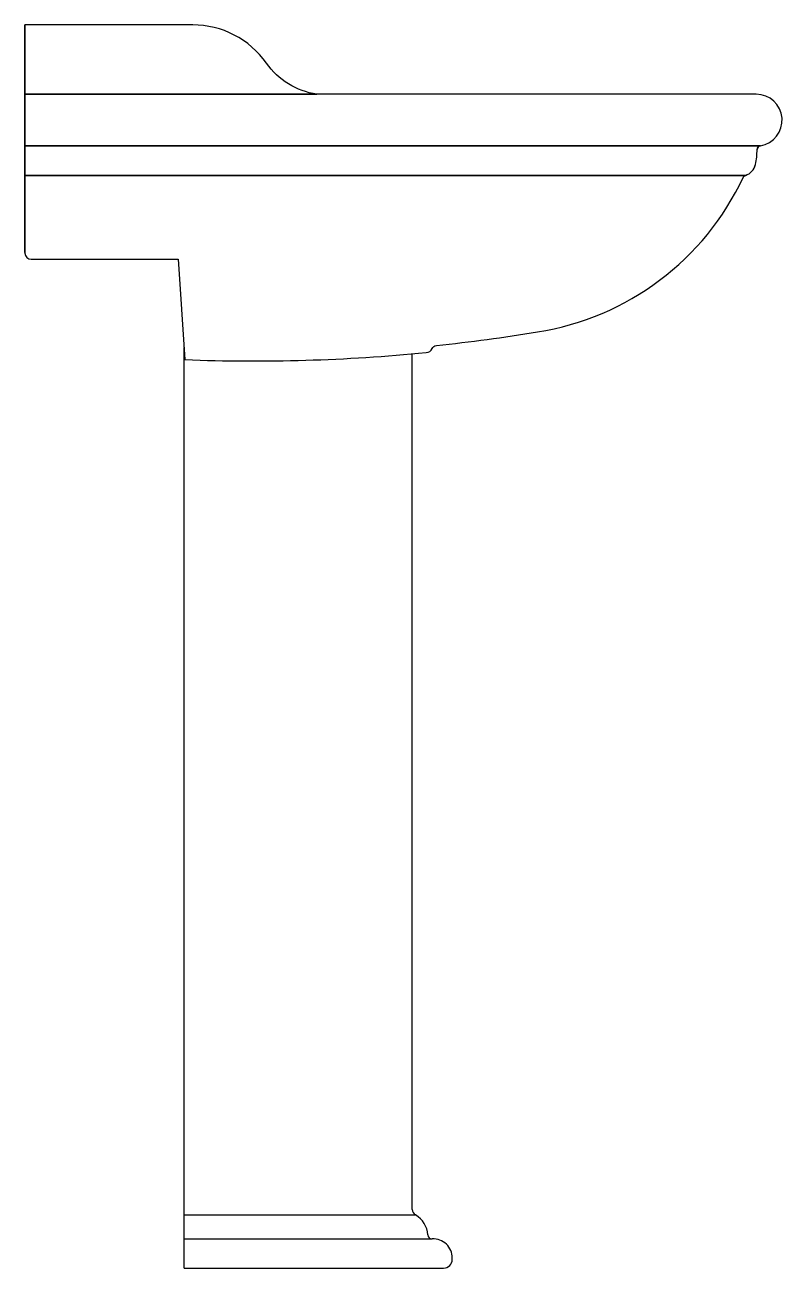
# Model space of a CAD drawing. Extents: x -217.089 to -216.575, y 87.953 to 88.798.
import ezdxf

# ---------------------------------------------------------------- set-up
doc = ezdxf.new("R2010")
doc.units = 0
doc.header["$LTSCALE"] = 0.277645
doc.header["$MEASUREMENT"] = 0
doc.linetypes.add('CONTINU', pattern=[0])
doc.layers.get('0').update_dxf_attribs({"linetype": 'CONTINUOUS'})

msp = doc.modelspace()

# ---------------------------------------------------------------- linework, layer by layer
at = {"linetype": 'CONTINUOUS'}
msp.add_line((-217.08927, 88.71541), (-217.08927, 88.69535), dxfattribs=at)
at = {"linetype": 'CONTINU'}
for points in [[(-217.08927, 88.64288), (-217.08927, 88.79763)], [(-216.98112, 87.95263), (-216.98112, 88.5783)], [(-216.82614, 87.99258), (-216.82614, 88.57402)], [(-216.98112, 87.98876), (-216.82393, 87.98876)], [(-216.98112, 87.97245), (-216.81255, 87.97245)], [(-216.79898, 87.95858), (-216.79898, 87.95957)], [(-216.98112, 87.95263), (-216.8048, 87.95263)]]:
    msp.add_lwpolyline(points, dxfattribs=at)
at = {"linetype": 'CONTINUOUS', "flags": 128}
for points in [[(-216.92521, 88.77162, 0.244402), (-216.97524, 88.79763), (-217.08927, 88.79763), (-217.08927, 88.75053), (-216.89095, 88.75053, -0.206633)], [(-216.59246, 88.75053), (-217.08927, 88.75053), (-217.08927, 88.71541), (-216.58967, 88.71541, 0.918004)], [(-216.59188, 88.71285, -0.373068), (-216.58967, 88.71541), (-217.08927, 88.71541), (-217.08927, 88.69535), (-216.5998, 88.69535, -0.003296), (-216.59976, 88.69536, 0.272238), (-216.59297, 88.70275, 0.051837)], [(-216.60137, 88.69398, -0.211563), (-216.5998, 88.69535), (-217.08927, 88.69535), (-217.08927, 88.64256, 0.400511), (-217.08496, 88.63835), (-216.98524, 88.63835), (-216.98056, 88.57009, 0.034198), (-216.81667, 88.57492, 0.306106), (-216.8127, 88.57759, -0.286769), (-216.80976, 88.57974, 0.014494), (-216.74106, 88.58893, 0.249624)]]:
    msp.add_lwpolyline(points, format="xyb", close=True, dxfattribs=at)
at = {"linetype": 'CONTINU'}
for points in [[(-216.82614, 87.99258, 0.269284), (-216.82393, 87.98876)], [(-216.8155, 87.97521, 0.251794), (-216.82393, 87.98876)], [(-216.8155, 87.97521, 0.399192), (-216.81255, 87.97245)], [(-216.79898, 87.95957, 0.435103), (-216.81255, 87.97245)], [(-216.8048, 87.95263, 0.4144), (-216.79898, 87.95858)]]:
    msp.add_lwpolyline(points, format="xyb", dxfattribs=at)
at = {"linetype": 'CONTINUOUS'}
for centre, radius, start, end in [((-216.64104, 88.71301), 0.04916, 347.99737, 359.83222), ((-216.5893, 88.71285), 0.00258, 98.16044, 180.00386), ((-216.60264, 88.70483), 0.0099, 286.72737, 348.10197), ((-216.59903, 88.69289), 0.00258, 107.13379, 154.96516)]:
    msp.add_arc(centre, radius, start, end, dxfattribs=at)

doc.saveas('drawing.dxf')
